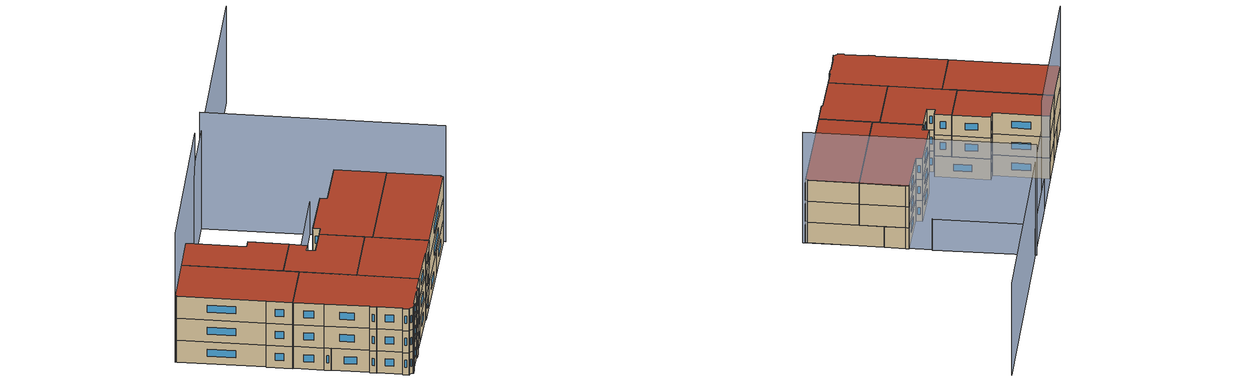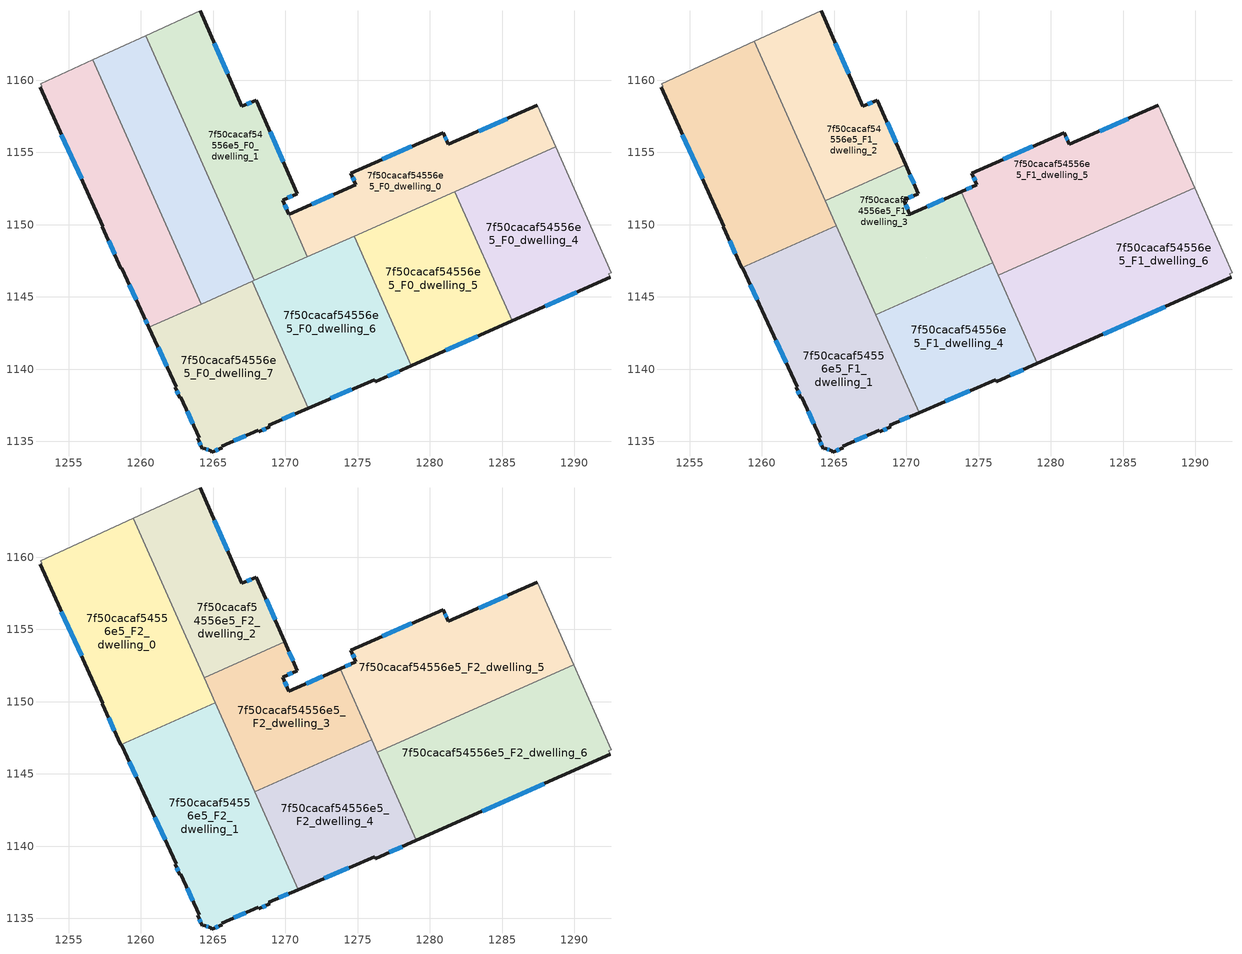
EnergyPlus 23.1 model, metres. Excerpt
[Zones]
7f50cacaf54556e5_F0_dwelling_0
 floor ground (EU_floor_Construction): 1287.61,1157.88 1288.7,1155.4 1271.52,1147.78 1270.22,1150.72 1270.24,1150.73 1274.88,1152.76 1274.52,1153.58 1280.91,1156.37 1281.27,1155.55 1287.43,1158.25 z0
 wall outside (EU_wall_Construction): 1287.43,1158.25 1281.27,1155.55 1280.91,1156.37 1274.52,1153.58 1274.88,1152.76 1270.25,1150.74 z0:3
 wall adiabatic (EU_wall_Construction): 1288.7,1155.4 1287.61,1157.88 1287.43,1158.25 z0:3
 wall to 7f50cacaf54556e5_F0_dwelling_1 (EU_wall_Construction): 1270.24,1150.73 1270.22,1150.72 1271.52,1147.78 z0:3
 wall to 7f50cacaf54556e5_F0_dwelling_4 (EU_wall_Construction): 1281.71,1152.29 1288.7,1155.4 z0:3
 wall to 7f50cacaf54556e5_F0_dwelling_5 (EU_wall_Construction): 1274.74,1149.2 1281.71,1152.29 z0:3
 wall to 7f50cacaf54556e5_F0_dwelling_6 (EU_wall_Construction): 1271.52,1147.77 1274.74,1149.2 z0:3
 window (EU_Window_Construction): 1273.3,1152.07 1271.82,1151.43 / 1274.64,1153.3 1274.76,1153.04 / 1278.74,1155.42 1276.7,1154.53 / 1281.15,1155.83 1281.03,1156.09 / 1285.33,1157.33 1283.36,1156.47 z1.02:1.98
7f50cacaf54556e5_F0_dwelling_1
 floor ground (EU_floor_Construction): 1267.99,1158.62 1270.82,1152.14 1269.82,1151.71 1270.24,1150.73 1270.22,1150.72 1271.52,1147.78 1267.85,1146.14 1260.33,1163.09 1264.09,1164.8 1266.98,1158.19 z0
 wall outside (EU_wall_Construction): 1270.24,1150.73 1269.82,1151.71 1270.82,1152.14 1267.99,1158.62 1266.98,1158.19 1264.09,1164.8 z0:3
 wall to 7f50cacaf54556e5_F0_dwelling_2 (EU_wall_Construction): 1260.33,1163.09 1267.85,1146.14 z0:3
 wall adiabatic (EU_wall_Construction): 1264.09,1164.8 1260.33,1163.09 z0:3
 wall to 7f50cacaf54556e5_F0_dwelling_6 (EU_wall_Construction): 1267.85,1146.14 1271.52,1147.78 z0:3
 window (EU_Window_Construction): 1266,1160.44 1265.07,1162.55 / 1267.65,1158.47 1267.32,1158.34 / 1269.85,1154.35 1268.95,1156.42 / 1270.16,1151.86 1270.48,1151.99 / 1270.1,1151.06 1269.96,1151.38 z1.02:1.98
7f50cacaf54556e5_F0_dwelling_2
 floor ground (EU_floor_Construction): 1260.33,1163.09 1267.85,1146.14 1264.16,1144.51 1256.66,1161.41 z0
 wall to 7f50cacaf54556e5_F0_dwelling_3 (EU_wall_Construction): 1256.66,1161.41 1264.16,1144.51 z0:3
 wall adiabatic (EU_wall_Construction): 1260.33,1163.09 1256.66,1161.41 z0:3
 wall to 7f50cacaf54556e5_F0_dwelling_7 (EU_wall_Construction): 1264.16,1144.51 1267.69,1146.07 z0:3
 wall to 7f50cacaf54556e5_F0_dwelling_6 (EU_wall_Construction): 1267.69,1146.07 1267.85,1146.14 z0:3
7f50cacaf54556e5_F0_dwelling_3
 floor ground (EU_floor_Construction): 1256.66,1161.41 1264.16,1144.51 1260.54,1142.9 1260.19,1143.67 1258.68,1146.99 1258.61,1147 1257.32,1149.85 1257.37,1149.91 1253.01,1159.51 1253.11,1159.59 1253.07,1159.77 z0
 wall outside (EU_wall_Construction): 1253.01,1159.51 1257.37,1149.91 1257.32,1149.85 1258.61,1147 1258.68,1146.99 1260.19,1143.67 1260.54,1142.9 z0:3
 wall adiabatic (EU_wall_Construction): 1256.66,1161.41 1253.07,1159.77 1253.11,1159.59 1253.01,1159.51 z0:3
 wall to 7f50cacaf54556e5_F0_dwelling_7 (EU_wall_Construction): 1260.54,1142.9 1264.16,1144.51 z0:3
 window (EU_Window_Construction): 1257.76,1148.88 1258.17,1147.97 / 1254.49,1156.24 1255.88,1153.17 / 1260.31,1143.41 1260.42,1143.16 / 1259.2,1145.86 1259.68,1144.8 z1.02:1.98
7f50cacaf54556e5_F0_dwelling_4
 floor ground (EU_floor_Construction): 1288.7,1155.4 1292.53,1146.68 1292.36,1146.6 1292.47,1146.35 1285.68,1143.34 1281.71,1152.29 z0
 wall outside (EU_wall_Construction): 1285.68,1143.34 1292.47,1146.35 z0:3
 wall to 7f50cacaf54556e5_F0_dwelling_5 (EU_wall_Construction): 1281.71,1152.29 1285.68,1143.34 z0:3
 wall adiabatic (EU_wall_Construction): 1292.47,1146.35 1292.36,1146.6 1292.53,1146.68 1288.7,1155.4 z0:3
 window (EU_Window_Construction): 1287.99,1144.36 1290.16,1145.33 z1.02:1.98
7f50cacaf54556e5_F0_dwelling_5
 floor ground (EU_floor_Construction): 1281.71,1152.29 1285.68,1143.34 1278.72,1140.25 1274.74,1149.2 z0
 wall outside (EU_wall_Construction): 1278.72,1140.25 1285.68,1143.34 z0:3
 wall to 7f50cacaf54556e5_F0_dwelling_6 (EU_wall_Construction): 1274.74,1149.2 1278.72,1140.25 z0:3
 window (EU_Window_Construction): 1281.09,1141.3 1283.31,1142.29 z1.02:1.98
7f50cacaf54556e5_F0_dwelling_6
 floor ground (EU_floor_Construction): 1274.74,1149.2 1278.72,1140.25 1276.23,1139.14 1276.16,1139.29 1271.58,1137.31 1267.69,1146.07 z0
 wall outside (EU_wall_Construction): 1271.58,1137.31 1276.16,1139.29 1276.23,1139.14 1278.72,1140.25 z0:3
 wall to 7f50cacaf54556e5_F0_dwelling_7 (EU_wall_Construction): 1267.69,1146.07 1271.58,1137.31 z0:3
 window (EU_Window_Construction): 1277.07,1139.52 1277.87,1139.87 / 1273.14,1137.98 1274.6,1138.61 z1.02:1.98
7f50cacaf54556e5_F0_dwelling_7
 floor ground (EU_floor_Construction): 1267.69,1146.07 1271.58,1137.31 1268.84,1136.13 1268.9,1136 1268.15,1135.68 1268.11,1135.76 1265.57,1134.66 1265.61,1134.57 1264.88,1134.26 1264.83,1134.36 1264.35,1134.54 1264.24,1134.49 1263.92,1135.21 1264.02,1135.27 1262.76,1138.05 1262.67,1138.01 1262.36,1138.74 1262.43,1138.79 1260.54,1142.9 z0
 wall outside (EU_wall_Construction): 1260.54,1142.9 1262.43,1138.79 1262.36,1138.74 1262.67,1138.01 1262.76,1138.05 1264.02,1135.27 1263.92,1135.21 1264.24,1134.49 1264.35,1134.54 1264.83,1134.36 1264.88,1134.26 1265.61,1134.57 1265.57,1134.66 1268.11,1135.76 1268.15,1135.68 1268.9,1136 1268.84,1136.13 1271.58,1137.31 z0:3
 window (EU_Window_Construction): 1266.44,1135.03 1267.25,1135.39 / 1265.13,1134.36 1265.36,1134.47 / 1264.52,1134.48 1264.67,1134.42 / 1264.03,1134.96 1264.13,1134.73 / 1263.19,1137.11 1263.59,1136.22 / 1262.46,1138.49 1262.56,1138.26 / 1261.18,1141.5 1261.79,1140.19 / 1269.78,1136.53 1270.65,1136.91 / 1268.4,1135.79 1268.64,1135.89 z1.02:1.98
 ceiling adiabatic (EU_roof_Construction): 1270.87,1137 1268.84,1136.13 1271.58,1137.31 1268.58,1144.08 1267.87,1143.77 1266.98,1145.76 z3
7f50cacaf54556e5_F1_dwelling_0
 floor to 7f50cacaf54556e5_F0_dwelling_3 (EU_floor_Construction): 1256.66,1161.41 1262.31,1148.68 1258.59,1147.04 1257.32,1149.85 1257.37,1149.91 1253.01,1159.51 1253.11,1159.59 1253.07,1159.77 z3
 floor to 7f50cacaf54556e5_F0_dwelling_2 (EU_floor_Construction): 1259.47,1162.69 1265.13,1149.94 1262.31,1148.68 1256.66,1161.41 z3
 wall outside (EU_wall_Construction): 1253.01,1159.51 1257.37,1149.91 1257.32,1149.85 1258.59,1147.04 z3:6
 wall adiabatic (EU_wall_Construction): 1259.47,1162.7 1253.07,1159.77 1253.11,1159.59 1253.01,1159.51 z3:6
 wall to 7f50cacaf54556e5_F1_dwelling_1 (EU_wall_Construction): 1258.59,1147.04 1265.13,1149.94 z3:6
 wall to 7f50cacaf54556e5_F1_dwelling_2 (EU_wall_Construction): 1264.36,1151.66 1259.47,1162.7 z3:6
 wall to 7f50cacaf54556e5_F1_dwelling_3 (EU_wall_Construction): 1265.13,1149.94 1264.36,1151.66 z3:6
 window (EU_Window_Construction): 1257.75,1148.89 1258.16,1147.99 / 1254.49,1156.24 1255.88,1153.17 z4.02:4.98
7f50cacaf54556e5_F1_dwelling_1
 floor to 7f50cacaf54556e5_F0_dwelling_7 (EU_floor_Construction): 1266.98,1145.76 1270.87,1137 1268.84,1136.13 1268.9,1136 1268.15,1135.68 1268.11,1135.76 1265.57,1134.66 1265.61,1134.57 1264.88,1134.26 1264.83,1134.36 1264.35,1134.54 1264.24,1134.49 1263.92,1135.21 1264.02,1135.27 1262.76,1138.05 1262.67,1138.01 1262.36,1138.74 1262.43,1138.79 1260.54,1142.9 z3
 floor to 7f50cacaf54556e5_F0_dwelling_3 (EU_floor_Construction): 1262.31,1148.68 1264.16,1144.51 1260.54,1142.9 1260.19,1143.67 1258.68,1146.99 1258.61,1147 1258.59,1147.04 z3
 floor to 7f50cacaf54556e5_F0_dwelling_2 (EU_floor_Construction): 1265.13,1149.94 1266.98,1145.76 1264.16,1144.51 1262.31,1148.68 z3
 wall outside (EU_wall_Construction): 1258.59,1147.04 1258.61,1147 1258.68,1146.99 1260.19,1143.67 1262.43,1138.79 1262.36,1138.74 1262.67,1138.01 1262.76,1138.05 1264.02,1135.27 1263.92,1135.21 1264.24,1134.49 1264.35,1134.54 1264.83,1134.36 1264.88,1134.26 1265.61,1134.57 1265.57,1134.66 1268.11,1135.76 1268.15,1135.68 1268.9,1136 1268.84,1136.13 1270.87,1137 z3:6
 wall to 7f50cacaf54556e5_F1_dwelling_4 (EU_wall_Construction): 1270.87,1137 1267.87,1143.77 z3:6
 wall to 7f50cacaf54556e5_F1_dwelling_3 (EU_wall_Construction): 1267.87,1143.77 1265.13,1149.94 z3:6
 window (EU_Window_Construction): 1266.44,1135.03 1267.25,1135.39 / 1265.13,1134.36 1265.36,1134.47 / 1264.52,1134.48 1264.67,1134.42 / 1264.03,1134.96 1264.13,1134.73 / 1263.19,1137.11 1263.59,1136.22 / 1262.46,1138.49 1262.56,1138.26 / 1260.95,1142.01 1261.67,1140.45 / 1259.2,1145.86 1259.68,1144.8 / 1269.53,1136.42 1270.18,1136.7 / 1268.4,1135.79 1268.64,1135.89 z4.02:4.98
7f50cacaf54556e5_F1_dwelling_2
 floor to 7f50cacaf54556e5_F0_dwelling_1 (EU_floor_Construction): 1264.09,1164.8 1266.98,1158.19 1267.99,1158.62 1269.94,1154.14 1265.23,1152.05 1260.33,1163.09 z3
 floor to 7f50cacaf54556e5_F0_dwelling_2 (EU_floor_Construction): 1260.33,1163.09 1265.23,1152.05 1264.36,1151.66 1259.47,1162.69 z3
 wall outside (EU_wall_Construction): 1269.94,1154.14 1267.99,1158.62 1266.98,1158.19 1264.09,1164.8 z3:6
 wall to 7f50cacaf54556e5_F1_dwelling_3 (EU_wall_Construction): 1264.36,1151.66 1269.94,1154.14 z3:6
 wall adiabatic (EU_wall_Construction): 1264.09,1164.8 1259.47,1162.7 z3:6
 window (EU_Window_Construction): 1267.65,1158.47 1267.32,1158.34 / 1269.28,1155.67 1268.65,1157.1 / 1266,1160.44 1265.07,1162.55 z4.02:4.98
7f50cacaf54556e5_F1_dwelling_3
 floor to 7f50cacaf54556e5_F0_dwelling_2 (EU_floor_Construction): 1265.23,1152.05 1267.85,1146.14 1266.98,1145.76 1264.36,1151.66 z3
 floor to 7f50cacaf54556e5_F0_dwelling_1 (EU_floor_Construction): 1269.94,1154.14 1270.82,1152.14 1269.82,1151.71 1270.24,1150.73 1270.22,1150.72 1271.52,1147.78 1267.85,1146.14 1265.23,1152.05 z3
 floor to 7f50cacaf54556e5_F0_dwelling_6 (EU_floor_Construction): 1274.74,1149.2 1275.63,1147.21 1268.58,1144.08 1267.69,1146.07 z3
 floor to 7f50cacaf54556e5_F0_dwelling_0 (EU_floor_Construction): 1273.78,1152.28 1275.08,1149.35 1271.52,1147.78 1270.22,1150.72 1270.25,1150.74 z3
 floor to 7f50cacaf54556e5_F0_dwelling_5 (EU_floor_Construction): 1275.08,1149.35 1275.96,1147.36 1275.63,1147.21 1274.74,1149.2 z3
 floor to 7f50cacaf54556e5_F0_dwelling_7 (EU_floor_Construction): 1267.69,1146.07 1268.58,1144.08 1267.87,1143.77 1266.98,1145.76 z3
 wall outside (EU_wall_Construction): 1273.78,1152.28 1270.24,1150.73 1269.82,1151.71 1270.82,1152.14 1269.94,1154.14 z3:6
 wall to 7f50cacaf54556e5_F1_dwelling_4 (EU_wall_Construction): 1267.87,1143.77 1275.96,1147.36 z3:6
 wall to 7f50cacaf54556e5_F1_dwelling_5 (EU_wall_Construction): 1275.96,1147.36 1273.78,1152.28 z3:6
 window (EU_Window_Construction): 1270.52,1152.82 1270.24,1153.46 / 1270.16,1151.86 1270.48,1151.99 / 1270.1,1151.06 1269.96,1151.38 / 1272.57,1151.76 1271.45,1151.26 z4.02:4.98
7f50cacaf54556e5_F1_dwelling_4
 floor to 7f50cacaf54556e5_F0_dwelling_6 (EU_floor_Construction): 1275.63,1147.21 1278.72,1140.25 1276.23,1139.14 1276.16,1139.29 1271.58,1137.31 1268.58,1144.08 z3
 floor to 7f50cacaf54556e5_F0_dwelling_5 (EU_floor_Construction): 1275.96,1147.36 1279.05,1140.4 1278.72,1140.25 1275.63,1147.21 z3
 floor adiabatic (EU_floor_Construction): 1268.58,1144.08 1271.58,1137.31 1270.87,1137 1267.87,1143.77 z3
 wall outside (EU_wall_Construction): 1270.87,1137 1276.16,1139.29 1276.23,1139.14 1279.05,1140.4 z3:6
 wall to 7f50cacaf54556e5_F1_dwelling_6 (EU_wall_Construction): 1279.05,1140.4 1276.34,1146.52 z3:6
 wall to 7f50cacaf54556e5_F1_dwelling_5 (EU_wall_Construction): 1276.33,1146.52 1275.96,1147.36 z3:6
 window (EU_Window_Construction): 1272.67,1137.78 1274.36,1138.51 / 1277.19,1139.57 1278.09,1139.97 z4.02:4.98
7f50cacaf54556e5_F1_dwelling_5
 floor to 7f50cacaf54556e5_F0_dwelling_0 (EU_floor_Construction): 1287.61,1157.88 1288.7,1155.4 1275.08,1149.35 1273.78,1152.28 1274.88,1152.76 1274.52,1153.58 1280.91,1156.37 1281.27,1155.55 1287.43,1158.25 z3
 floor to 7f50cacaf54556e5_F0_dwelling_4 (EU_floor_Construction): 1288.7,1155.4 1289.95,1152.56 1282.97,1149.46 1281.71,1152.29 z3
 floor to 7f50cacaf54556e5_F0_dwelling_5 (EU_floor_Construction): 1281.71,1152.29 1282.97,1149.46 1276.34,1146.52 1275.08,1149.35 z3
 wall outside (EU_wall_Construction): 1287.43,1158.25 1281.27,1155.55 1280.91,1156.37 1274.52,1153.58 1274.88,1152.76 1273.78,1152.28 z3:6
 wall adiabatic (EU_wall_Construction): 1289.95,1152.56 1287.61,1157.88 1287.43,1158.25 z3:6
 wall to 7f50cacaf54556e5_F1_dwelling_6 (EU_wall_Construction): 1276.33,1146.52 1289.95,1152.56 z3:6
 window (EU_Window_Construction): 1285.33,1157.33 1283.36,1156.47 / 1274.5,1152.6 1274.15,1152.45 / 1274.64,1153.3 1274.76,1153.04 / 1278.74,1155.42 1276.7,1154.53 / 1281.15,1155.83 1281.03,1156.09 z4.02:4.98
7f50cacaf54556e5_F1_dwelling_6
 floor to 7f50cacaf54556e5_F0_dwelling_4 (EU_floor_Construction): 1289.95,1152.56 1292.53,1146.68 1292.36,1146.6 1292.47,1146.35 1285.68,1143.34 1282.97,1149.46 z3
 floor to 7f50cacaf54556e5_F0_dwelling_5 (EU_floor_Construction): 1282.97,1149.46 1285.68,1143.34 1279.05,1140.4 1276.33,1146.52 z3
 wall outside (EU_wall_Construction): 1279.05,1140.4 1292.47,1146.35 z3:6
 wall adiabatic (EU_wall_Construction): 1292.47,1146.35 1292.36,1146.6 1292.53,1146.68 1289.95,1152.56 z3:6
 window (EU_Window_Construction): 1283.62,1142.42 1287.91,1144.33 z4.02:4.98
7f50cacaf54556e5_F2_dwelling_0
 floor to 7f50cacaf54556e5_F1_dwelling_0 (EU_floor_Construction): 1259.47,1162.7 1265.13,1149.94 1258.59,1147.04 1257.32,1149.85 1257.37,1149.91 1253.01,1159.51 1253.11,1159.59 1253.07,1159.77 z6
 wall outside (EU_wall_Construction): 1253.01,1159.51 1257.37,1149.91 1257.32,1149.85 1258.59,1147.04 z6:9
 wall adiabatic (EU_wall_Construction): 1259.47,1162.7 1253.07,1159.77 1253.11,1159.59 1253.01,1159.51 z6:9
 wall to 7f50cacaf54556e5_F2_dwelling_1 (EU_wall_Construction): 1258.59,1147.04 1265.13,1149.94 z6:9
 wall to 7f50cacaf54556e5_F2_dwelling_2 (EU_wall_Construction): 1264.36,1151.66 1259.47,1162.7 z6:9
 wall to 7f50cacaf54556e5_F2_dwelling_3 (EU_wall_Construction): 1265.13,1149.94 1264.36,1151.66 z6:9
 window (EU_Window_Construction): 1257.75,1148.89 1258.16,1147.99 / 1254.49,1156.24 1255.88,1153.17 z7.02:7.98
 roof outside (EU_roof_Construction): 1265.13,1149.94 1259.47,1162.7 1253.07,1159.77 1253.11,1159.59 1253.01,1159.51 1257.37,1149.91 1257.32,1149.85 1258.59,1147.04 z9
7f50cacaf54556e5_F2_dwelling_1
 floor to 7f50cacaf54556e5_F1_dwelling_1 (EU_floor_Construction): 1265.13,1149.94 1270.87,1137 1268.84,1136.13 1268.9,1136 1268.15,1135.68 1268.11,1135.76 1265.57,1134.66 1265.61,1134.57 1264.88,1134.26 1264.83,1134.36 1264.35,1134.54 1264.24,1134.49 1263.92,1135.21 1264.02,1135.27 1262.76,1138.05 1262.67,1138.01 1262.36,1138.74 1262.43,1138.79 1260.19,1143.67 1258.68,1146.99 1258.61,1147 1258.59,1147.04 z6
 wall outside (EU_wall_Construction): 1258.59,1147.04 1258.61,1147 1258.68,1146.99 1260.19,1143.67 1262.43,1138.79 1262.36,1138.74 1262.67,1138.01 1262.76,1138.05 1264.02,1135.27 1263.92,1135.21 1264.24,1134.49 1264.35,1134.54 1264.83,1134.36 1264.88,1134.26 1265.61,1134.57 1265.57,1134.66 1268.11,1135.76 1268.15,1135.68 1268.9,1136 1268.84,1136.13 1270.87,1137 z6:9
 wall to 7f50cacaf54556e5_F2_dwelling_4 (EU_wall_Construction): 1270.87,1137 1267.87,1143.77 z6:9
 wall to 7f50cacaf54556e5_F2_dwelling_3 (EU_wall_Construction): 1267.87,1143.77 1265.13,1149.94 z6:9
 window (EU_Window_Construction): 1266.44,1135.03 1267.25,1135.39 / 1265.13,1134.36 1265.36,1134.47 / 1264.52,1134.48 1264.67,1134.42 / 1264.03,1134.96 1264.13,1134.73 / 1263.19,1137.11 1263.59,1136.22 / 1262.46,1138.49 1262.56,1138.26 / 1260.95,1142.01 1261.67,1140.45 / 1259.2,1145.86 1259.68,1144.8 / 1269.53,1136.42 1270.18,1136.7 / 1268.4,1135.79 1268.64,1135.89 z7.02:7.98
 roof outside (EU_roof_Construction): 1268.9,1136 1268.84,1136.13 1270.87,1137 1265.13,1149.94 1258.59,1147.04 1258.61,1147 1258.68,1146.99 1260.19,1143.67 1262.43,1138.79 1262.36,1138.74 1262.67,1138.01 1262.76,1138.05 1264.02,1135.27 1263.92,1135.21 1264.24,1134.49 1264.35,1134.54 1264.83,1134.36 1264.88,1134.26 1265.61,1134.57 1265.57,1134.66 1268.11,1135.76 1268.15,1135.68 z9
7f50cacaf54556e5_F2_dwelling_2
 floor to 7f50cacaf54556e5_F1_dwelling_2 (EU_floor_Construction): 1264.09,1164.8 1266.98,1158.19 1267.99,1158.62 1269.94,1154.14 1264.36,1151.66 1259.47,1162.7 z6
 wall outside (EU_wall_Construction): 1269.94,1154.14 1267.99,1158.62 1266.98,1158.19 1264.09,1164.8 z6:9
 wall to 7f50cacaf54556e5_F2_dwelling_3 (EU_wall_Construction): 1264.36,1151.66 1269.94,1154.14 z6:9
 wall adiabatic (EU_wall_Construction): 1264.09,1164.8 1259.47,1162.7 z6:9
 window (EU_Window_Construction): 1267.65,1158.47 1267.32,1158.34 / 1269.28,1155.67 1268.65,1157.1 / 1266,1160.44 1265.07,1162.55 z7.02:7.98
 roof outside (EU_roof_Construction): 1269.94,1154.14 1267.99,1158.62 1266.98,1158.19 1264.09,1164.8 1259.47,1162.7 1264.36,1151.66 z9
7f50cacaf54556e5_F2_dwelling_3
 floor to 7f50cacaf54556e5_F1_dwelling_3 (EU_floor_Construction): 1273.78,1152.28 1275.96,1147.36 1267.87,1143.77 1264.36,1151.66 1269.94,1154.14 1270.82,1152.14 1269.82,1151.71 1270.24,1150.73 z6
 wall outside (EU_wall_Construction): 1273.78,1152.28 1270.24,1150.73 1269.82,1151.71 1270.82,1152.14 1269.94,1154.14 z6:9
 wall to 7f50cacaf54556e5_F2_dwelling_4 (EU_wall_Construction): 1267.87,1143.77 1275.96,1147.36 z6:9
 wall to 7f50cacaf54556e5_F2_dwelling_5 (EU_wall_Construction): 1275.96,1147.36 1273.78,1152.28 z6:9
 window (EU_Window_Construction): 1270.52,1152.82 1270.24,1153.46 / 1270.16,1151.86 1270.48,1151.99 / 1270.1,1151.06 1269.96,1151.38 / 1272.57,1151.76 1271.45,1151.26 z7.02:7.98
 roof outside (EU_roof_Construction): 1275.96,1147.36 1273.78,1152.28 1270.24,1150.73 1269.82,1151.71 1270.82,1152.14 1269.94,1154.14 1264.36,1151.66 1267.87,1143.77 z9
7f50cacaf54556e5_F2_dwelling_4
 floor to 7f50cacaf54556e5_F1_dwelling_4 (EU_floor_Construction): 1275.96,1147.36 1279.05,1140.4 1276.23,1139.14 1276.16,1139.29 1270.87,1137 1267.87,1143.77 z6
 wall outside (EU_wall_Construction): 1270.87,1137 1276.16,1139.29 1276.23,1139.14 1279.05,1140.4 z6:9
 wall to 7f50cacaf54556e5_F2_dwelling_6 (EU_wall_Construction): 1279.05,1140.4 1276.34,1146.52 z6:9
 wall to 7f50cacaf54556e5_F2_dwelling_5 (EU_wall_Construction): 1276.33,1146.52 1275.96,1147.36 z6:9
 window (EU_Window_Construction): 1272.67,1137.78 1274.36,1138.51 / 1277.19,1139.57 1278.09,1139.97 z7.02:7.98
 roof outside (EU_roof_Construction): 1279.05,1140.4 1275.96,1147.36 1267.87,1143.77 1270.87,1137 1276.16,1139.29 1276.23,1139.14 z9
7f50cacaf54556e5_F2_dwelling_5
 floor to 7f50cacaf54556e5_F1_dwelling_5 (EU_floor_Construction): 1287.61,1157.88 1289.95,1152.56 1276.33,1146.52 1273.78,1152.28 1274.88,1152.76 1274.52,1153.58 1280.91,1156.37 1281.27,1155.55 1287.43,1158.25 z6
 wall outside (EU_wall_Construction): 1287.43,1158.25 1281.27,1155.55 1280.91,1156.37 1274.52,1153.58 1274.88,1152.76 1273.78,1152.28 z6:9
 wall adiabatic (EU_wall_Construction): 1289.95,1152.56 1287.61,1157.88 1287.43,1158.25 z6:9
 wall to 7f50cacaf54556e5_F2_dwelling_6 (EU_wall_Construction): 1276.33,1146.52 1289.95,1152.56 z6:9
 window (EU_Window_Construction): 1285.33,1157.33 1283.36,1156.47 / 1274.5,1152.6 1274.15,1152.45 / 1274.64,1153.3 1274.76,1153.04 / 1278.74,1155.42 1276.7,1154.53 / 1281.15,1155.83 1281.03,1156.09 z7.02:7.98
 roof outside (EU_roof_Construction): 1289.95,1152.56 1287.61,1157.88 1287.43,1158.25 1281.27,1155.55 1280.91,1156.37 1274.52,1153.58 1274.88,1152.76 1273.78,1152.28 1276.33,1146.52 z9
7f50cacaf54556e5_F2_dwelling_6
 floor to 7f50cacaf54556e5_F1_dwelling_6 (EU_floor_Construction): 1289.95,1152.56 1292.53,1146.68 1292.36,1146.6 1292.47,1146.35 1279.05,1140.4 1276.33,1146.52 z6
 wall outside (EU_wall_Construction): 1279.05,1140.4 1292.47,1146.35 z6:9
 wall adiabatic (EU_wall_Construction): 1292.47,1146.35 1292.36,1146.6 1292.53,1146.68 1289.95,1152.56 z6:9
 window (EU_Window_Construction): 1283.62,1142.42 1287.91,1144.33 z7.02:7.98
 roof outside (EU_roof_Construction): 1292.47,1146.35 1292.36,1146.6 1292.53,1146.68 1289.95,1152.56 1276.33,1146.52 1279.05,1140.4 z9
shading: 1280.97,1172.5 1286.24,1160.85 / 1286.24,1160.85 1276.19,1156.3 / 1276.19,1156.3 1270.92,1167.95 / 1270.92,1167.95 1280.97,1172.5 z0:4.4; 1292.77,1146.15 1280.86,1172.66 z0:15.9; 1273.9,1169.28 1252.92,1159.7 z0:17.6; 1307.36,1184.53 1273.65,1169.15 z0:13.2
[Building]
EU S2 Campaign: North Axis=0; Terrain=City; Solar Distribution=FullExterior
[Site:Location]
Vienna: Latitude=48; Longitude=16.5; Time Zone=1; Elevation=183
[SizingPeriod:WeatherFileDays]
AnnualSizingPeriod: Begin Month=1; Begin Day of Month=1; End Month=12; End Day of Month=31; Day of Week for Start Day=Monday; Use Weather File Daylight Saving Period=No; Use Weather File Rain and Snow Indicators=No
[MATERIAL]
EU_InternalMass_Material: Roughness=MediumRough; Thickness=0.1; Conductivity=1; Density=1800; Specific Heat=900; Thermal Absorptance=0.9; Solar Absorptance=0.7; Visible Absorptance=0.7
[MATERIAL:NOMASS] Roughness=MediumRough; Thermal Absorptance=0.9; Solar Absorptance=0.7; Visible Absorptance=0.7
Name | Thermal Resistance
EU_wall_NoMass | 0.942466
EU_roof_NoMass | 0.551687
EU_floor_NoMass | 0.66527
[WINDOWMATERIAL:SIMPLEGLAZINGSYSTEM]
EU_Window_SimpleGlazing: UFactor=2.03367; Solar Heat Gain Coefficient=0.65; Visible Transmittance=0.65
[CONSTRUCTION]
EU_wall_Construction: EU_wall_NoMass
EU_roof_Construction: EU_roof_NoMass
EU_floor_Construction: EU_floor_NoMass
EU_Window_Construction: EU_Window_SimpleGlazing
EU_InternalMass_Construction: EU_InternalMass_Material
[ZONE] Type=1; Multiplier=1; Ceiling Height=autocalculate; Floor Area=autocalculate; Part of Total Floor Area=Yes
Name | Volume
7f50cacaf54556e5_F0_dwelling_0 | 197.614
7f50cacaf54556e5_F1_dwelling_0; 7f50cacaf54556e5_F2_dwelling_0 | 298.696
7f50cacaf54556e5_F0_dwelling_1 | 250.463
7f50cacaf54556e5_F1_dwelling_1; 7f50cacaf54556e5_F2_dwelling_1 | 298.681
7f50cacaf54556e5_F0_dwelling_2 | 224.027
7f50cacaf54556e5_F1_dwelling_2; 7f50cacaf54556e5_F2_dwelling_2 | 199.148
7f50cacaf54556e5_F0_dwelling_3 | 224.031
7f50cacaf54556e5_F1_dwelling_3; 7f50cacaf54556e5_F2_dwelling_3 | 199.142
7f50cacaf54556e5_F0_dwelling_4 | 224.038
7f50cacaf54556e5_F1_dwelling_4; 7f50cacaf54556e5_F2_dwelling_4 | 199.143
7f50cacaf54556e5_F0_dwelling_5 | 224.049
7f50cacaf54556e5_F1_dwelling_5; 7f50cacaf54556e5_F2_dwelling_5 | 298.723
7f50cacaf54556e5_F0_dwelling_6 | 224.032
7f50cacaf54556e5_F1_dwelling_6; 7f50cacaf54556e5_F2_dwelling_6 | 298.706
7f50cacaf54556e5_F0_dwelling_7 | 224.013
[INTERNALMASS] Construction=EU_InternalMass_Construction
Name | Zone or ZoneList | Surface Area
7f50cacaf54556e5_F0_dwelling_0_EU_InternalMass | 7f50cacaf54556e5_F0_dwelling_0 | 65.8711
7f50cacaf54556e5_F0_dwelling_1_EU_InternalMass | 7f50cacaf54556e5_F0_dwelling_1 | 83.4891
7f50cacaf54556e5_F0_dwelling_2_EU_InternalMass | 7f50cacaf54556e5_F0_dwelling_2 | 74.6758
7f50cacaf54556e5_F0_dwelling_3_EU_InternalMass | 7f50cacaf54556e5_F0_dwelling_3 | 74.6771
7f50cacaf54556e5_F0_dwelling_4_EU_InternalMass | 7f50cacaf54556e5_F0_dwelling_4 | 74.6795
7f50cacaf54556e5_F0_dwelling_5_EU_InternalMass | 7f50cacaf54556e5_F0_dwelling_5 | 74.683
7f50cacaf54556e5_F0_dwelling_6_EU_InternalMass | 7f50cacaf54556e5_F0_dwelling_6 | 74.6774
7f50cacaf54556e5_F0_dwelling_7_EU_InternalMass | 7f50cacaf54556e5_F0_dwelling_7 | 74.6717
7f50cacaf54556e5_F1_dwelling_0_EU_InternalMass | 7f50cacaf54556e5_F1_dwelling_0 | 99.5652
7f50cacaf54556e5_F1_dwelling_1_EU_InternalMass | 7f50cacaf54556e5_F1_dwelling_1 | 99.5609
7f50cacaf54556e5_F1_dwelling_2_EU_InternalMass | 7f50cacaf54556e5_F1_dwelling_2 | 66.3823
7f50cacaf54556e5_F1_dwelling_3_EU_InternalMass | 7f50cacaf54556e5_F1_dwelling_3 | 66.3803
7f50cacaf54556e5_F1_dwelling_4_EU_InternalMass | 7f50cacaf54556e5_F1_dwelling_4 | 66.3806
7f50cacaf54556e5_F1_dwelling_5_EU_InternalMass | 7f50cacaf54556e5_F1_dwelling_5 | 99.5748
7f50cacaf54556e5_F1_dwelling_6_EU_InternalMass | 7f50cacaf54556e5_F1_dwelling_6 | 99.5689
7f50cacaf54556e5_F2_dwelling_0_EU_InternalMass | 7f50cacaf54556e5_F2_dwelling_0 | 99.5652
7f50cacaf54556e5_F2_dwelling_1_EU_InternalMass | 7f50cacaf54556e5_F2_dwelling_1 | 99.5609
7f50cacaf54556e5_F2_dwelling_2_EU_InternalMass | 7f50cacaf54556e5_F2_dwelling_2 | 66.3823
7f50cacaf54556e5_F2_dwelling_3_EU_InternalMass | 7f50cacaf54556e5_F2_dwelling_3 | 66.3803
7f50cacaf54556e5_F2_dwelling_4_EU_InternalMass | 7f50cacaf54556e5_F2_dwelling_4 | 66.3806
7f50cacaf54556e5_F2_dwelling_5_EU_InternalMass | 7f50cacaf54556e5_F2_dwelling_5 | 99.5748
7f50cacaf54556e5_F2_dwelling_6_EU_InternalMass | 7f50cacaf54556e5_F2_dwelling_6 | 99.5689
[OTHEREQUIPMENT] Fuel Type=Electricity; Design Level Calculation Method=Watts/Area; Power per Zone Floor Area=1; Fraction Latent=0; Fraction Radiant=0; Fraction Lost=0; Carbon Dioxide Generation Rate=0; EndUse Subcategory=EU_Step8_InternalGains
Name | Zone or ZoneList or Space or SpaceList | Schedule
EU_Step8_InternalGain_7f50cacaf54556e5_F0_dwelling_0_f000 | 7f50cacaf54556e5_F0_dwelling_0 | EU_Step8_GainSchedule_7f50cacaf54556e5_F0_dwelling_0_f000
EU_Step8_InternalGain_7f50cacaf54556e5_F0_dwelling_1_f000 | 7f50cacaf54556e5_F0_dwelling_1 | EU_Step8_GainSchedule_7f50cacaf54556e5_F0_dwelling_1_f000
EU_Step8_InternalGain_7f50cacaf54556e5_F0_dwelling_2_f000 | 7f50cacaf54556e5_F0_dwelling_2 | EU_Step8_GainSchedule_7f50cacaf54556e5_F0_dwelling_2_f000
EU_Step8_InternalGain_7f50cacaf54556e5_F0_dwelling_3_f000 | 7f50cacaf54556e5_F0_dwelling_3 | EU_Step8_GainSchedule_7f50cacaf54556e5_F0_dwelling_3_f000
EU_Step8_InternalGain_7f50cacaf54556e5_F0_dwelling_4_f000 | 7f50cacaf54556e5_F0_dwelling_4 | EU_Step8_GainSchedule_7f50cacaf54556e5_F0_dwelling_4_f000
EU_Step8_InternalGain_7f50cacaf54556e5_F0_dwelling_5_f000 | 7f50cacaf54556e5_F0_dwelling_5 | EU_Step8_GainSchedule_7f50cacaf54556e5_F0_dwelling_5_f000
EU_Step8_InternalGain_7f50cacaf54556e5_F0_dwelling_6_f000 | 7f50cacaf54556e5_F0_dwelling_6 | EU_Step8_GainSchedule_7f50cacaf54556e5_F0_dwelling_6_f000
EU_Step8_InternalGain_7f50cacaf54556e5_F0_dwelling_7_f000 | 7f50cacaf54556e5_F0_dwelling_7 | EU_Step8_GainSchedule_7f50cacaf54556e5_F0_dwelling_7_f000
EU_Step8_InternalGain_7f50cacaf54556e5_F1_dwelling_0_f000 | 7f50cacaf54556e5_F1_dwelling_0 | EU_Step8_GainSchedule_7f50cacaf54556e5_F1_dwelling_0_f000
EU_Step8_InternalGain_7f50cacaf54556e5_F1_dwelling_1_f000 | 7f50cacaf54556e5_F1_dwelling_1 | EU_Step8_GainSchedule_7f50cacaf54556e5_F1_dwelling_1_f000
EU_Step8_InternalGain_7f50cacaf54556e5_F1_dwelling_2_f000 | 7f50cacaf54556e5_F1_dwelling_2 | EU_Step8_GainSchedule_7f50cacaf54556e5_F1_dwelling_2_f000
EU_Step8_InternalGain_7f50cacaf54556e5_F1_dwelling_3_f000 | 7f50cacaf54556e5_F1_dwelling_3 | EU_Step8_GainSchedule_7f50cacaf54556e5_F1_dwelling_3_f000
EU_Step8_InternalGain_7f50cacaf54556e5_F1_dwelling_4_f000 | 7f50cacaf54556e5_F1_dwelling_4 | EU_Step8_GainSchedule_7f50cacaf54556e5_F1_dwelling_4_f000
EU_Step8_InternalGain_7f50cacaf54556e5_F1_dwelling_5_f000 | 7f50cacaf54556e5_F1_dwelling_5 | EU_Step8_GainSchedule_7f50cacaf54556e5_F1_dwelling_5_f000
EU_Step8_InternalGain_7f50cacaf54556e5_F1_dwelling_6_f000 | 7f50cacaf54556e5_F1_dwelling_6 | EU_Step8_GainSchedule_7f50cacaf54556e5_F1_dwelling_6_f000
EU_Step8_InternalGain_7f50cacaf54556e5_F2_dwelling_0_f000 | 7f50cacaf54556e5_F2_dwelling_0 | EU_Step8_GainSchedule_7f50cacaf54556e5_F2_dwelling_0_f000
EU_Step8_InternalGain_7f50cacaf54556e5_F2_dwelling_1_f000 | 7f50cacaf54556e5_F2_dwelling_1 | EU_Step8_GainSchedule_7f50cacaf54556e5_F2_dwelling_1_f000
EU_Step8_InternalGain_7f50cacaf54556e5_F2_dwelling_2_f000 | 7f50cacaf54556e5_F2_dwelling_2 | EU_Step8_GainSchedule_7f50cacaf54556e5_F2_dwelling_2_f000
EU_Step8_InternalGain_7f50cacaf54556e5_F2_dwelling_3_f000 | 7f50cacaf54556e5_F2_dwelling_3 | EU_Step8_GainSchedule_7f50cacaf54556e5_F2_dwelling_3_f000
EU_Step8_InternalGain_7f50cacaf54556e5_F2_dwelling_4_f000 | 7f50cacaf54556e5_F2_dwelling_4 | EU_Step8_GainSchedule_7f50cacaf54556e5_F2_dwelling_4_f000
EU_Step8_InternalGain_7f50cacaf54556e5_F2_dwelling_5_f000 | 7f50cacaf54556e5_F2_dwelling_5 | EU_Step8_GainSchedule_7f50cacaf54556e5_F2_dwelling_5_f000
EU_Step8_InternalGain_7f50cacaf54556e5_F2_dwelling_6_f000 | 7f50cacaf54556e5_F2_dwelling_6 | EU_Step8_GainSchedule_7f50cacaf54556e5_F2_dwelling_6_f000
[ZONEVENTILATION:DESIGNFLOWRATE] Schedule=EU_AlwaysOn; Design Flow Rate Calculation Method=AirChanges/Hour; Air Changes per Hour=0.530523; Ventilation Type=Natural; Fan Pressure Rise=0; Fan Total Efficiency=1; Constant Term Coefficient=1; Temperature Term Coefficient=0; Velocity Term Coefficient=0; Velocity Squared Term Coefficient=0; Minimum Indoor Temperature=-100; Maximum Indoor Temperature=100; Delta Temperature=-100; Minimum Outdoor Temperature=-100; Maximum Outdoor Temperature=100; Maximum Wind Speed=40
Name | Zone or ZoneList or Space or SpaceList
EU_ConstantAir_7f50cacaf54556e5_F0_dwelling_0 | 7f50cacaf54556e5_F0_dwelling_0
EU_ConstantAir_7f50cacaf54556e5_F0_dwelling_1 | 7f50cacaf54556e5_F0_dwelling_1
EU_ConstantAir_7f50cacaf54556e5_F0_dwelling_2 | 7f50cacaf54556e5_F0_dwelling_2
EU_ConstantAir_7f50cacaf54556e5_F0_dwelling_3 | 7f50cacaf54556e5_F0_dwelling_3
EU_ConstantAir_7f50cacaf54556e5_F0_dwelling_4 | 7f50cacaf54556e5_F0_dwelling_4
EU_ConstantAir_7f50cacaf54556e5_F0_dwelling_5 | 7f50cacaf54556e5_F0_dwelling_5
EU_ConstantAir_7f50cacaf54556e5_F0_dwelling_6 | 7f50cacaf54556e5_F0_dwelling_6
EU_ConstantAir_7f50cacaf54556e5_F0_dwelling_7 | 7f50cacaf54556e5_F0_dwelling_7
EU_ConstantAir_7f50cacaf54556e5_F1_dwelling_0 | 7f50cacaf54556e5_F1_dwelling_0
EU_ConstantAir_7f50cacaf54556e5_F1_dwelling_1 | 7f50cacaf54556e5_F1_dwelling_1
EU_ConstantAir_7f50cacaf54556e5_F1_dwelling_2 | 7f50cacaf54556e5_F1_dwelling_2
EU_ConstantAir_7f50cacaf54556e5_F1_dwelling_3 | 7f50cacaf54556e5_F1_dwelling_3
EU_ConstantAir_7f50cacaf54556e5_F1_dwelling_4 | 7f50cacaf54556e5_F1_dwelling_4
EU_ConstantAir_7f50cacaf54556e5_F1_dwelling_5 | 7f50cacaf54556e5_F1_dwelling_5
EU_ConstantAir_7f50cacaf54556e5_F1_dwelling_6 | 7f50cacaf54556e5_F1_dwelling_6
EU_ConstantAir_7f50cacaf54556e5_F2_dwelling_0 | 7f50cacaf54556e5_F2_dwelling_0
EU_ConstantAir_7f50cacaf54556e5_F2_dwelling_1 | 7f50cacaf54556e5_F2_dwelling_1
EU_ConstantAir_7f50cacaf54556e5_F2_dwelling_2 | 7f50cacaf54556e5_F2_dwelling_2
EU_ConstantAir_7f50cacaf54556e5_F2_dwelling_3 | 7f50cacaf54556e5_F2_dwelling_3
EU_ConstantAir_7f50cacaf54556e5_F2_dwelling_4 | 7f50cacaf54556e5_F2_dwelling_4
EU_ConstantAir_7f50cacaf54556e5_F2_dwelling_5 | 7f50cacaf54556e5_F2_dwelling_5
EU_ConstantAir_7f50cacaf54556e5_F2_dwelling_6 | 7f50cacaf54556e5_F2_dwelling_6
[HVACTEMPLATE:THERMOSTAT] Constant Heating Setpoint=20; Constant Cooling Setpoint=50
EU_HeatOnly_7f50cacaf54556e5_F0_dwelling_0; EU_HeatOnly_7f50cacaf54556e5_F0_dwelling_1; EU_HeatOnly_7f50cacaf54556e5_F0_dwelling_2; EU_HeatOnly_7f50cacaf54556e5_F0_dwelling_3; EU_HeatOnly_7f50cacaf54556e5_F0_dwelling_4; EU_HeatOnly_7f50cacaf54556e5_F0_dwelling_5; EU_HeatOnly_7f50cacaf54556e5_F0_dwelling_6; EU_HeatOnly_7f50cacaf54556e5_F0_dwelling_7; EU_HeatOnly_7f50cacaf54556e5_F1_dwelling_0; EU_HeatOnly_7f50cacaf54556e5_F1_dwelling_1; EU_HeatOnly_7f50cacaf54556e5_F1_dwelling_2; EU_HeatOnly_7f50cacaf54556e5_F1_dwelling_3; EU_HeatOnly_7f50cacaf54556e5_F1_dwelling_4; EU_HeatOnly_7f50cacaf54556e5_F1_dwelling_5; EU_HeatOnly_7f50cacaf54556e5_F1_dwelling_6; EU_HeatOnly_7f50cacaf54556e5_F2_dwelling_0; EU_HeatOnly_7f50cacaf54556e5_F2_dwelling_1; EU_HeatOnly_7f50cacaf54556e5_F2_dwelling_2; EU_HeatOnly_7f50cacaf54556e5_F2_dwelling_3; EU_HeatOnly_7f50cacaf54556e5_F2_dwelling_4; EU_HeatOnly_7f50cacaf54556e5_F2_dwelling_5; EU_HeatOnly_7f50cacaf54556e5_F2_dwelling_6
[HVACTEMPLATE:ZONE:IDEALLOADSAIRSYSTEM] System Availability Schedule=EU_AlwaysOn; Maximum Heating Supply Air Temperature=50; Minimum Cooling Supply Air Temperature=13; Maximum Heating Supply Air Humidity Ratio=0.0156; Minimum Cooling Supply Air Humidity Ratio=0.0077; Heating Limit=NoLimit; Cooling Limit=NoLimit; Heating Availability Schedule=EU_AlwaysOn; Cooling Availability Schedule=EU_CoolingOff; Dehumidification Control Type=ConstantSensibleHeatRatio; Cooling Sensible Heat Ratio=0.7; Dehumidification Setpoint=60; Humidification Control Type=None; Humidification Setpoint=30; Outdoor Air Method=None; Outdoor Air Flow Rate per Person=0.00944; Outdoor Air Flow Rate per Zone Floor Area=0; Outdoor Air Flow Rate per Zone=0; Demand Controlled Ventilation Type=None; Outdoor Air Economizer Type=NoEconomizer; Heat Recovery Type=None; Sensible Heat Recovery Effectiveness=0.7; Latent Heat Recovery Effectiveness=0.65
Name | Template Thermostat
7f50cacaf54556e5_F0_dwelling_0 | EU_HeatOnly_7f50cacaf54556e5_F0_dwelling_0
7f50cacaf54556e5_F0_dwelling_1 | EU_HeatOnly_7f50cacaf54556e5_F0_dwelling_1
7f50cacaf54556e5_F0_dwelling_2 | EU_HeatOnly_7f50cacaf54556e5_F0_dwelling_2
7f50cacaf54556e5_F0_dwelling_3 | EU_HeatOnly_7f50cacaf54556e5_F0_dwelling_3
7f50cacaf54556e5_F0_dwelling_4 | EU_HeatOnly_7f50cacaf54556e5_F0_dwelling_4
7f50cacaf54556e5_F0_dwelling_5 | EU_HeatOnly_7f50cacaf54556e5_F0_dwelling_5
7f50cacaf54556e5_F0_dwelling_6 | EU_HeatOnly_7f50cacaf54556e5_F0_dwelling_6
7f50cacaf54556e5_F0_dwelling_7 | EU_HeatOnly_7f50cacaf54556e5_F0_dwelling_7
7f50cacaf54556e5_F1_dwelling_0 | EU_HeatOnly_7f50cacaf54556e5_F1_dwelling_0
7f50cacaf54556e5_F1_dwelling_1 | EU_HeatOnly_7f50cacaf54556e5_F1_dwelling_1
7f50cacaf54556e5_F1_dwelling_2 | EU_HeatOnly_7f50cacaf54556e5_F1_dwelling_2
7f50cacaf54556e5_F1_dwelling_3 | EU_HeatOnly_7f50cacaf54556e5_F1_dwelling_3
7f50cacaf54556e5_F1_dwelling_4 | EU_HeatOnly_7f50cacaf54556e5_F1_dwelling_4
7f50cacaf54556e5_F1_dwelling_5 | EU_HeatOnly_7f50cacaf54556e5_F1_dwelling_5
7f50cacaf54556e5_F1_dwelling_6 | EU_HeatOnly_7f50cacaf54556e5_F1_dwelling_6
7f50cacaf54556e5_F2_dwelling_0 | EU_HeatOnly_7f50cacaf54556e5_F2_dwelling_0
7f50cacaf54556e5_F2_dwelling_1 | EU_HeatOnly_7f50cacaf54556e5_F2_dwelling_1
7f50cacaf54556e5_F2_dwelling_2 | EU_HeatOnly_7f50cacaf54556e5_F2_dwelling_2
7f50cacaf54556e5_F2_dwelling_3 | EU_HeatOnly_7f50cacaf54556e5_F2_dwelling_3
7f50cacaf54556e5_F2_dwelling_4 | EU_HeatOnly_7f50cacaf54556e5_F2_dwelling_4
7f50cacaf54556e5_F2_dwelling_5 | EU_HeatOnly_7f50cacaf54556e5_F2_dwelling_5
7f50cacaf54556e5_F2_dwelling_6 | EU_HeatOnly_7f50cacaf54556e5_F2_dwelling_6
[SIZING:ZONE] Zone Cooling Design Supply Air Temperature Input Method=SupplyAirTemperature; Zone Cooling Design Supply Air Temperature=13; Zone Heating Design Supply Air Temperature Input Method=SupplyAirTemperature; Zone Heating Design Supply Air Temperature=50; Zone Cooling Design Supply Air Humidity Ratio=0.008; Zone Heating Design Supply Air Humidity Ratio=0.008; Cooling Design Air Flow Method=DesignDay; Cooling Design Air Flow Rate=0; Cooling Minimum Air Flow per Zone Floor Area=0.000762; Cooling Minimum Air Flow=0; Cooling Minimum Air Flow Fraction=0.2; Heating Design Air Flow Method=DesignDay; Heating Design Air Flow Rate=0; Heating Maximum Air Flow per Zone Floor Area=0.002032; Heating Maximum Air Flow=0.141576; Heating Maximum Air Flow Fraction=0.3; Account for Dedicated Outdoor Air System=No; Dedicated Outdoor Air System Control Strategy=NeutralSupplyAir; Dedicated Outdoor Air Low Setpoint Temperature for Design=autosize; Dedicated Outdoor Air High Setpoint Temperature for Design=autosize; Zone Load Sizing Method=Sensible Load Only No Latent Load; Zone Latent Cooling Design Supply Air Humidity Ratio Input Method=HumidityRatioDifference; Zone Cooling Design Supply Air Humidity Ratio Difference=0.005; Zone Latent Heating Design Supply Air Humidity Ratio Input Method=HumidityRatioDifference; Zone Humidification Design Supply Air Humidity Ratio Difference=0.005
7f50cacaf54556e5_F0_dwelling_0; 7f50cacaf54556e5_F0_dwelling_1; 7f50cacaf54556e5_F0_dwelling_2; 7f50cacaf54556e5_F0_dwelling_3; 7f50cacaf54556e5_F0_dwelling_4; 7f50cacaf54556e5_F0_dwelling_5; 7f50cacaf54556e5_F0_dwelling_6; 7f50cacaf54556e5_F0_dwelling_7; 7f50cacaf54556e5_F1_dwelling_0; 7f50cacaf54556e5_F1_dwelling_1; 7f50cacaf54556e5_F1_dwelling_2; 7f50cacaf54556e5_F1_dwelling_3; 7f50cacaf54556e5_F1_dwelling_4; 7f50cacaf54556e5_F1_dwelling_5; 7f50cacaf54556e5_F1_dwelling_6; 7f50cacaf54556e5_F2_dwelling_0; 7f50cacaf54556e5_F2_dwelling_1; 7f50cacaf54556e5_F2_dwelling_2; 7f50cacaf54556e5_F2_dwelling_3; 7f50cacaf54556e5_F2_dwelling_4; 7f50cacaf54556e5_F2_dwelling_5; 7f50cacaf54556e5_F2_dwelling_6
[SCHEDULE:CONSTANT]
Name | Hourly Value
EU_AlwaysOn | 1
EU_CoolingOff | 0
[SCHEDULE:FILE] Column Number=1; Rows to Skip at Top=0; Number of Hours of Data=8760; Column Separator=Comma; Interpolate to Timestep=No; Minutes per Item=60; Adjust Schedule for Daylight Savings=Yes
Name | File
EU_Step8_GainSchedule_7f50cacaf54556e5_F0_dwelling_0_f000 | ../../schedules/7f50cacaf54556e5/7f50cacaf54556e5_F0_dwelling_0_f000_gain.csv
EU_Step8_GainSchedule_7f50cacaf54556e5_F0_dwelling_1_f000 | ../../schedules/7f50cacaf54556e5/7f50cacaf54556e5_F0_dwelling_1_f000_gain.csv
EU_Step8_GainSchedule_7f50cacaf54556e5_F0_dwelling_2_f000 | ../../schedules/7f50cacaf54556e5/7f50cacaf54556e5_F0_dwelling_2_f000_gain.csv
EU_Step8_GainSchedule_7f50cacaf54556e5_F0_dwelling_3_f000 | ../../schedules/7f50cacaf54556e5/7f50cacaf54556e5_F0_dwelling_3_f000_gain.csv
EU_Step8_GainSchedule_7f50cacaf54556e5_F0_dwelling_4_f000 | ../../schedules/7f50cacaf54556e5/7f50cacaf54556e5_F0_dwelling_4_f000_gain.csv
EU_Step8_GainSchedule_7f50cacaf54556e5_F0_dwelling_5_f000 | ../../schedules/7f50cacaf54556e5/7f50cacaf54556e5_F0_dwelling_5_f000_gain.csv
EU_Step8_GainSchedule_7f50cacaf54556e5_F0_dwelling_6_f000 | ../../schedules/7f50cacaf54556e5/7f50cacaf54556e5_F0_dwelling_6_f000_gain.csv
EU_Step8_GainSchedule_7f50cacaf54556e5_F0_dwelling_7_f000 | ../../schedules/7f50cacaf54556e5/7f50cacaf54556e5_F0_dwelling_7_f000_gain.csv
EU_Step8_GainSchedule_7f50cacaf54556e5_F1_dwelling_0_f000 | ../../schedules/7f50cacaf54556e5/7f50cacaf54556e5_F1_dwelling_0_f000_gain.csv
EU_Step8_GainSchedule_7f50cacaf54556e5_F1_dwelling_1_f000 | ../../schedules/7f50cacaf54556e5/7f50cacaf54556e5_F1_dwelling_1_f000_gain.csv
EU_Step8_GainSchedule_7f50cacaf54556e5_F1_dwelling_2_f000 | ../../schedules/7f50cacaf54556e5/7f50cacaf54556e5_F1_dwelling_2_f000_gain.csv
EU_Step8_GainSchedule_7f50cacaf54556e5_F1_dwelling_3_f000 | ../../schedules/7f50cacaf54556e5/7f50cacaf54556e5_F1_dwelling_3_f000_gain.csv
EU_Step8_GainSchedule_7f50cacaf54556e5_F1_dwelling_4_f000 | ../../schedules/7f50cacaf54556e5/7f50cacaf54556e5_F1_dwelling_4_f000_gain.csv
EU_Step8_GainSchedule_7f50cacaf54556e5_F1_dwelling_5_f000 | ../../schedules/7f50cacaf54556e5/7f50cacaf54556e5_F1_dwelling_5_f000_gain.csv
EU_Step8_GainSchedule_7f50cacaf54556e5_F1_dwelling_6_f000 | ../../schedules/7f50cacaf54556e5/7f50cacaf54556e5_F1_dwelling_6_f000_gain.csv
EU_Step8_GainSchedule_7f50cacaf54556e5_F2_dwelling_0_f000 | ../../schedules/7f50cacaf54556e5/7f50cacaf54556e5_F2_dwelling_0_f000_gain.csv
EU_Step8_GainSchedule_7f50cacaf54556e5_F2_dwelling_1_f000 | ../../schedules/7f50cacaf54556e5/7f50cacaf54556e5_F2_dwelling_1_f000_gain.csv
EU_Step8_GainSchedule_7f50cacaf54556e5_F2_dwelling_2_f000 | ../../schedules/7f50cacaf54556e5/7f50cacaf54556e5_F2_dwelling_2_f000_gain.csv
EU_Step8_GainSchedule_7f50cacaf54556e5_F2_dwelling_3_f000 | ../../schedules/7f50cacaf54556e5/7f50cacaf54556e5_F2_dwelling_3_f000_gain.csv
EU_Step8_GainSchedule_7f50cacaf54556e5_F2_dwelling_4_f000 | ../../schedules/7f50cacaf54556e5/7f50cacaf54556e5_F2_dwelling_4_f000_gain.csv
EU_Step8_GainSchedule_7f50cacaf54556e5_F2_dwelling_5_f000 | ../../schedules/7f50cacaf54556e5/7f50cacaf54556e5_F2_dwelling_5_f000_gain.csv
EU_Step8_GainSchedule_7f50cacaf54556e5_F2_dwelling_6_f000 | ../../schedules/7f50cacaf54556e5/7f50cacaf54556e5_F2_dwelling_6_f000_gain.csv
